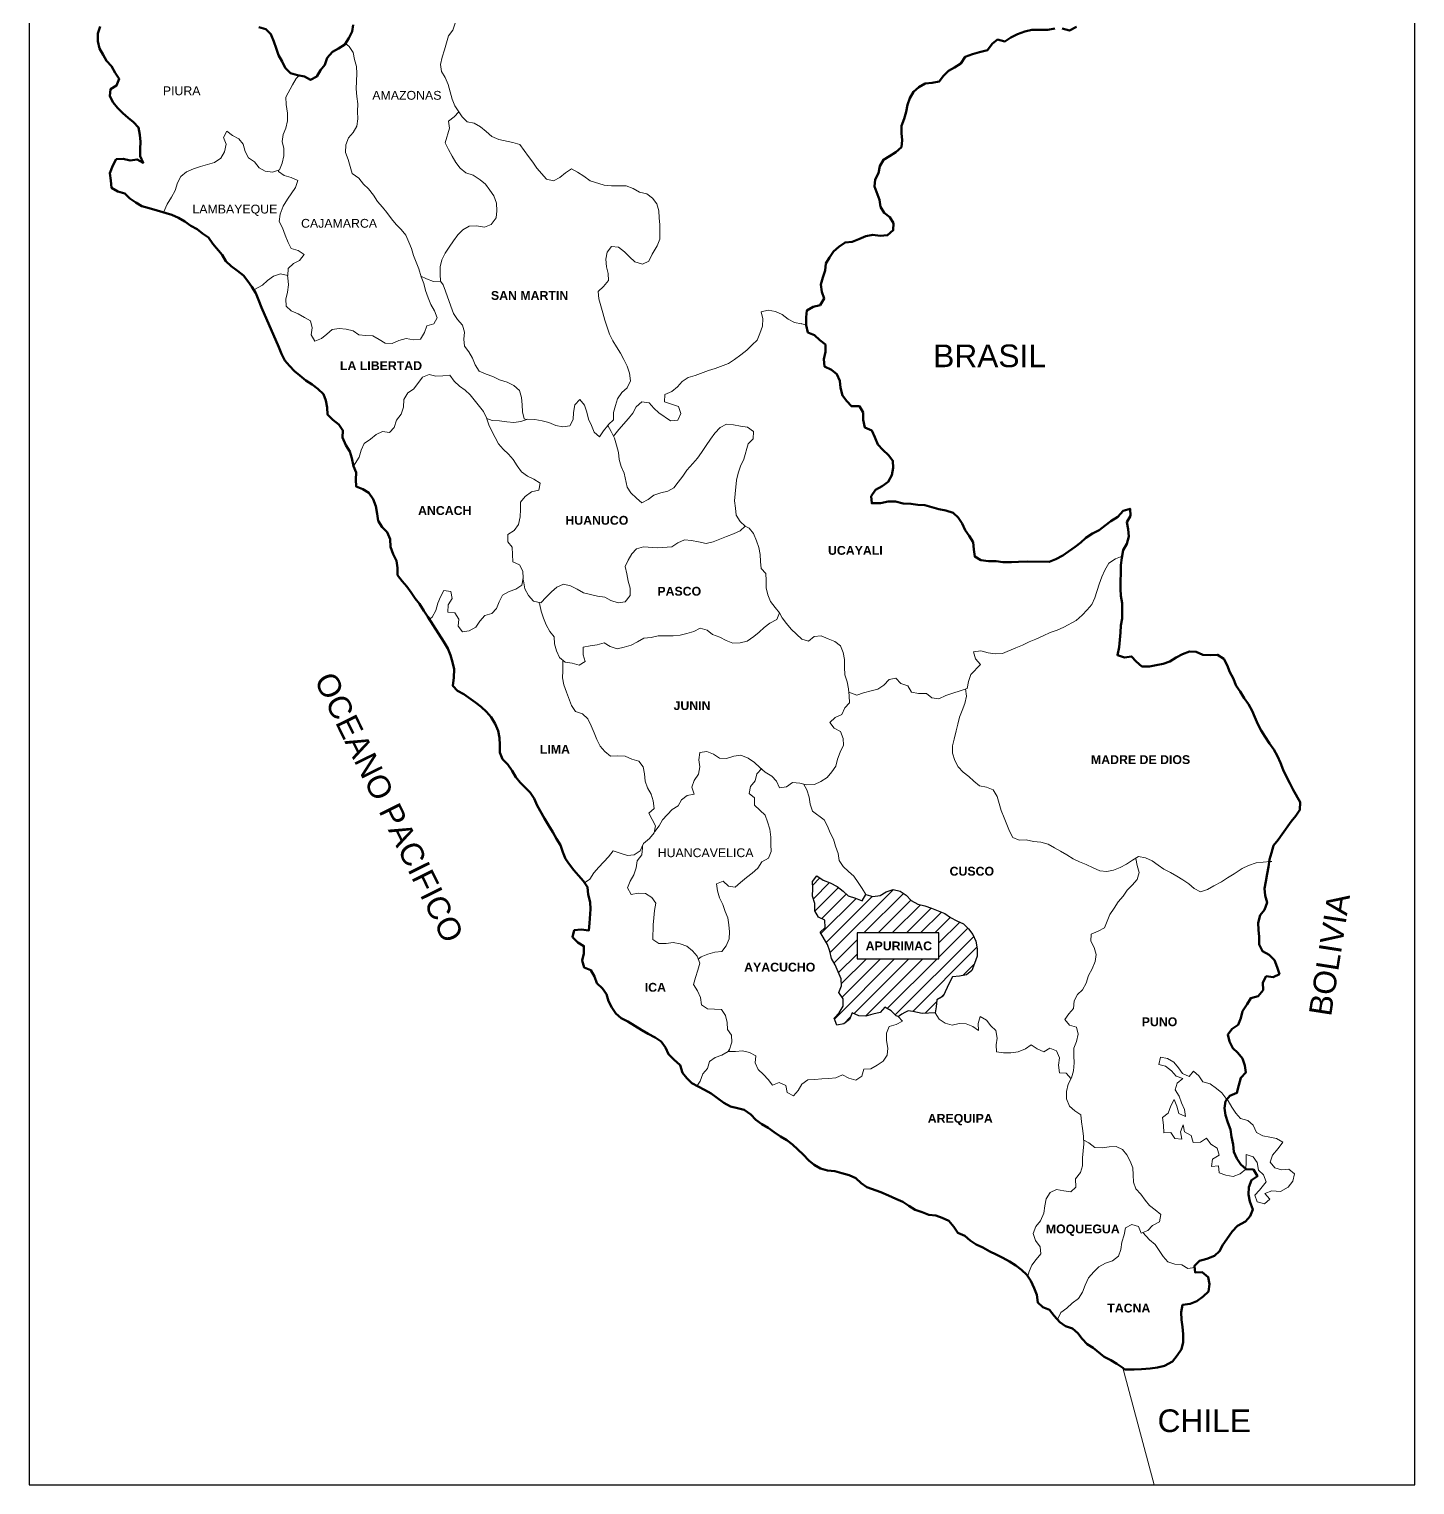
# Model space of a CAD drawing. Header units: metres. Extents: x 756359 to 758214, y 8425508 to 8426351.
# Drawn here: x 757030.51 to 757051.2, y 8425879.89 to 8425901.62 of the extents above; entities that cross this region are included whole.
import ezdxf

# ---------------------------------------------------------------- set-up
doc = ezdxf.new("R2010")
doc.units = ezdxf.units.M
for name, color, linetype, lineweight in [('COORDENADAS', 251, 'Continuous', 13), ('Marco', 124, 'Continuous', 20), ('Red vías Vecinales', 106, 'Continuous', 40), ('Ríos', 4, 'Continuous', 5)]:
    doc.layers.add(name, color=color, linetype=linetype, lineweight=lineweight)
doc.layers.add('Texto vias Nacionales', color=160, linetype='Continuous')
doc.styles.get("Standard").update_dxf_attribs({"font": 'simplex.shx'})

msp = doc.modelspace()

# ---------------------------------------------------------------- hatches: boundary and pattern name
at = {"true_color": 0xe60000}
h = msp.add_hatch(dxfattribs=at)
h.set_pattern_fill('LINE', color=1, scale=0.047025, angle=45, style=0)
h.set_pattern_definition([(45, (51725.19996, 429887.83331), (-0.1055741360233, 0.1055741360233), [])])
h.paths.add_polyline_path([(757044.037, 8425886.934), (757043.843, 8425886.926), (757043.7, 8425886.955), (757043.635, 8425886.966), (757043.583, 8425886.937), (757043.536, 8425886.912), (757043.503, 8425886.89), (757043.481, 8425886.88), (757043.454, 8425886.89), (757043.378, 8425886.962), (757043.285, 8425887.017), (757043.213, 8425886.941), (757043.104, 8425886.914), (757043, 8425886.882), (757042.896, 8425886.888), (757042.798, 8425886.932), (757042.759, 8425886.834), (757042.671, 8425886.769), (757042.567, 8425886.748), (757042.529, 8425886.852), (757042.601, 8425886.934), (757042.661, 8425887.032), (757042.662, 8425887.141), (757042.597, 8425887.235), (757042.636, 8425887.338), (757042.631, 8425887.442), (757042.545, 8425887.651), (757042.49, 8425887.744), (757042.464, 8425887.854), (757042.426, 8425887.953), (757042.318, 8425888.139), (757042.395, 8425888.21), (757042.39, 8425888.319), (757042.292, 8425888.364), (757042.237, 8425888.457), (757042.238, 8425888.567), (757042.206, 8425888.676), (757042.207, 8425888.791), (757042.202, 8425888.895), (757042.268, 8425888.977), (757042.366, 8425888.916), (757042.47, 8425888.877), (757042.573, 8425888.822), (757042.661, 8425888.75), (757042.737, 8425888.679), (757042.846, 8425888.645), (757042.944, 8425888.606), (757043, 8425888.699), (757043.103, 8425888.671), (757043.213, 8425888.687), (757043.306, 8425888.741), (757043.41, 8425888.773), (757043.514, 8425888.751), (757043.601, 8425888.69), (757043.678, 8425888.613), (757043.776, 8425888.557), (757043.88, 8425888.529), (757043.983, 8425888.496), (757044.18, 8425888.418), (757044.267, 8425888.358), (757044.36, 8425888.308), (757044.458, 8425888.263), (757044.534, 8425888.186), (757044.599, 8425888.104), (757044.643, 8425888.005), (757044.664, 8425887.89), (757044.663, 8425887.781), (757044.624, 8425887.671), (757044.585, 8425887.568), (757044.503, 8425887.502), (757044.399, 8425887.481), (757044.295, 8425887.471), (757044.245, 8425887.378), (757044.156, 8425887.182), (757044.063, 8425887.127), (757044.051, 8425887.024)])
h.paths.add_polyline_path([(757042.87, 8425887.739), (757044.091, 8425887.739), (757044.091, 8425888.127), (757042.87, 8425888.127)], flags=16)

# ---------------------------------------------------------------- linework, layer by layer
at = {"color": 1, "lineweight": 30, "true_color": 0xe60000}
msp.add_lwpolyline([(757044.037, 8425886.934), (757044.037, 8425886.934), (757043.843, 8425886.926), (757043.7, 8425886.955), (757043.635, 8425886.966), (757043.583, 8425886.937), (757043.536, 8425886.912), (757043.503, 8425886.89), (757043.481, 8425886.88), (757043.481, 8425886.88), (757043.454, 8425886.89), (757043.378, 8425886.962), (757043.285, 8425887.017), (757043.213, 8425886.941), (757043.104, 8425886.914), (757043, 8425886.882), (757042.896, 8425886.888), (757042.798, 8425886.932), (757042.759, 8425886.834), (757042.671, 8425886.769), (757042.567, 8425886.748), (757042.529, 8425886.852), (757042.601, 8425886.934), (757042.661, 8425887.032), (757042.662, 8425887.141), (757042.597, 8425887.235), (757042.636, 8425887.338), (757042.631, 8425887.442), (757042.545, 8425887.651), (757042.49, 8425887.744), (757042.464, 8425887.854), (757042.426, 8425887.953), (757042.318, 8425888.139), (757042.395, 8425888.21), (757042.39, 8425888.319), (757042.292, 8425888.364), (757042.237, 8425888.457), (757042.238, 8425888.567), (757042.206, 8425888.676), (757042.207, 8425888.791), (757042.202, 8425888.895), (757042.268, 8425888.977), (757042.366, 8425888.916), (757042.47, 8425888.877), (757042.573, 8425888.822), (757042.661, 8425888.75), (757042.737, 8425888.679), (757042.846, 8425888.645), (757042.944, 8425888.606), (757043, 8425888.699), (757043.103, 8425888.671), (757043.213, 8425888.687), (757043.306, 8425888.741), (757043.41, 8425888.773), (757043.514, 8425888.751), (757043.601, 8425888.69), (757043.678, 8425888.613), (757043.776, 8425888.557), (757043.88, 8425888.529), (757043.983, 8425888.496), (757044.18, 8425888.418), (757044.267, 8425888.358), (757044.36, 8425888.308), (757044.458, 8425888.263), (757044.534, 8425888.186), (757044.599, 8425888.104), (757044.643, 8425888.005), (757044.664, 8425887.89), (757044.663, 8425887.781), (757044.624, 8425887.671), (757044.585, 8425887.568), (757044.503, 8425887.502), (757044.399, 8425887.481), (757044.295, 8425887.471), (757044.245, 8425887.378), (757044.156, 8425887.182), (757044.063, 8425887.127), (757044.051, 8425887.024)], close=True, dxfattribs=at)
at = {"layer": 'COORDENADAS', "color": 7}
for p, q in [((757034.519, 8425900.909), (757034.535, 8425900.928)), ((757036.972, 8425900.309), (757036.923, 8425900.386)), ((757042.038, 8425897.22), (757042.109, 8425897.206)), ((757041.259, 8425894.171), (757041.199, 8425894.198)), ((757038.133, 8425893.024), (757038.119, 8425893.063)), ((757041.749, 8425892.833), (757041.711, 8425892.904)), ((757043.481, 8425886.88), (757043.547, 8425886.808)), ((757044.037, 8425886.934), (757044.094, 8425886.837)), ((757040.961, 8425886.38), (757040.944, 8425886.358)), ((757040.498, 8425885.868), (757040.48, 8425885.845)), ((757045.44, 8425883.07), (757045.419, 8425883.002))]:
    msp.add_line(p, q, dxfattribs=at)
at = {"layer": 'COORDENADAS', "color": 7, "lineweight": 50}
for p, q in [((757046.882, 8425881.61), (757046.865, 8425881.611)), ((757046.92, 8425881.611), (757046.882, 8425881.61))]:
    msp.add_line(p, q, dxfattribs=at)
for points in [[(757031.568, 8425901.66), (757031.534, 8425901.556), (757031.534, 8425901.441), (757031.56, 8425901.332), (757031.615, 8425901.238), (757031.663, 8425901.145), (757031.739, 8425901.068), (757031.794, 8425900.969), (757031.853, 8425900.876), (757031.814, 8425900.777), (757031.721, 8425900.723), (757031.715, 8425900.619), (757031.764, 8425900.526), (757031.829, 8425900.444), (757031.905, 8425900.367), (757031.987, 8425900.295), (757032.068, 8425900.229), (757032.139, 8425900.152), (757032.16, 8425900.042), (757032.171, 8425899.938), (757032.164, 8425899.834), (757032.164, 8425899.725), (757032.212, 8425899.626), (757032.12, 8425899.676), (757032.016, 8425899.66), (757031.912, 8425899.682), (757031.808, 8425899.678), (757031.758, 8425899.585), (757031.714, 8425899.47), (757031.729, 8425899.361), (757031.74, 8425899.251), (757031.832, 8425899.196), (757031.936, 8425899.168), (757032.012, 8425899.091), (757032.099, 8425899.03), (757032.192, 8425898.975), (757032.301, 8425898.947), (757032.422, 8425898.913), (757032.64, 8425898.846), (757032.738, 8425898.802), (757032.831, 8425898.747), (757032.924, 8425898.686), (757033.017, 8425898.636), (757033.098, 8425898.57), (757033.185, 8425898.509), (757033.251, 8425898.416), (757033.392, 8425898.251), (757033.446, 8425898.157), (757033.522, 8425898.08), (757033.62, 8425898.014), (757033.707, 8425897.942), (757033.773, 8425897.86), (757033.832, 8425897.772), (757033.892, 8425897.679), (757033.935, 8425897.58), (757033.978, 8425897.465), (757034.237, 8425896.872), (757034.275, 8425896.773), (757034.324, 8425896.675), (757034.394, 8425896.592), (757034.471, 8425896.515), (757034.552, 8425896.449), (757034.639, 8425896.377), (757034.732, 8425896.316), (757034.819, 8425896.25), (757034.901, 8425896.173), (757034.939, 8425896.074), (757034.96, 8425895.97), (757034.965, 8425895.866), (757035.041, 8425895.789), (757035.133, 8425895.718), (757035.193, 8425895.63), (757035.187, 8425895.526), (757035.236, 8425895.411), (757035.295, 8425895.317), (757035.327, 8425895.213), (757035.349, 8425895.098), (757035.392, 8425894.999), (757035.386, 8425894.895), (757035.391, 8425894.791), (757035.489, 8425894.752), (757035.582, 8425894.697), (757035.647, 8425894.604), (757035.684, 8425894.499), (757035.706, 8425894.384), (757035.721, 8425894.28), (757035.781, 8425894.187), (757035.852, 8425894.11), (757035.9, 8425894.006), (757035.905, 8425893.891), (757035.943, 8425893.781), (757035.991, 8425893.682), (757036.007, 8425893.578), (757036.007, 8425893.469), (757036.077, 8425893.381), (757036.148, 8425893.298), (757036.213, 8425893.21), (757036.273, 8425893.122), (757036.338, 8425893.04), (757036.403, 8425892.935), (757036.463, 8425892.848), (757036.701, 8425892.474), (757036.761, 8425892.375), (757036.799, 8425892.276), (757036.831, 8425892.167), (757036.852, 8425892.063), (757036.851, 8425891.942), (757036.834, 8425891.817), (757036.905, 8425891.739), (757036.998, 8425891.69), (757037.172, 8425891.568), (757037.259, 8425891.502), (757037.335, 8425891.43), (757037.406, 8425891.348), (757037.466, 8425891.249), (757037.509, 8425891.145), (757037.53, 8425891.041), (757037.535, 8425890.937), (757037.534, 8425890.822), (757037.577, 8425890.723), (757037.653, 8425890.641), (757037.719, 8425890.547), (757037.773, 8425890.454), (757037.838, 8425890.371), (757037.914, 8425890.3), (757037.99, 8425890.223), (757038.05, 8425890.135), (757038.093, 8425890.03), (757038.201, 8425889.833), (757038.261, 8425889.734), (757038.326, 8425889.63), (757038.38, 8425889.531), (757038.44, 8425889.437), (757038.478, 8425889.333), (757038.515, 8425889.234), (757038.575, 8425889.147), (757038.64, 8425889.064), (757038.711, 8425888.982), (757038.787, 8425888.899), (757038.847, 8425888.811), (757038.857, 8425888.702), (757038.884, 8425888.587), (757038.888, 8425888.483), (757038.876, 8425888.275), (757038.865, 8425888.165), (757038.75, 8425888.177), (757038.646, 8425888.167), (757038.623, 8425888.063), (757038.699, 8425887.986), (757038.792, 8425887.93), (757038.791, 8425887.821), (757038.763, 8425887.717), (757038.796, 8425887.613), (757038.894, 8425887.569), (757038.948, 8425887.475), (757038.986, 8425887.376), (757039.067, 8425887.299), (757039.127, 8425887.211), (757039.159, 8425887.107), (757039.208, 8425887.014), (757039.268, 8425886.926), (757039.349, 8425886.854), (757039.448, 8425886.805), (757039.551, 8425886.738), (757039.655, 8425886.677), (757039.753, 8425886.622), (757039.857, 8425886.567), (757039.944, 8425886.506), (757040.009, 8425886.418), (757040.052, 8425886.319), (757040.134, 8425886.237), (757040.226, 8425886.154), (757040.264, 8425886.039), (757040.329, 8425885.957), (757040.405, 8425885.885), (757040.591, 8425885.785), (757040.689, 8425885.73), (757040.787, 8425885.658), (757040.88, 8425885.592), (757040.978, 8425885.537), (757041.082, 8425885.509), (757041.185, 8425885.486), (757041.284, 8425885.415), (757041.36, 8425885.338), (757041.447, 8425885.271), (757041.54, 8425885.216), (757041.632, 8425885.15), (757041.725, 8425885.089), (757041.823, 8425885.034), (757041.905, 8425884.968), (757041.986, 8425884.891), (757042.063, 8425884.819), (757042.15, 8425884.731), (757042.231, 8425884.665), (757042.324, 8425884.609), (757042.428, 8425884.581), (757042.537, 8425884.57), (757042.641, 8425884.542), (757042.75, 8425884.508), (757042.849, 8425884.464), (757042.93, 8425884.392), (757043.017, 8425884.332), (757043.225, 8425884.254), (757043.34, 8425884.209), (757043.449, 8425884.159), (757043.552, 8425884.11), (757043.645, 8425884.054), (757043.738, 8425883.994), (757043.842, 8425883.96), (757043.94, 8425883.916), (757044.044, 8425883.91), (757044.142, 8425883.871), (757044.24, 8425883.826), (757044.316, 8425883.738), (757044.376, 8425883.651), (757044.48, 8425883.606), (757044.556, 8425883.535), (757044.649, 8425883.474), (757044.747, 8425883.429), (757044.85, 8425883.369), (757044.949, 8425883.324), (757045.047, 8425883.274), (757045.145, 8425883.219), (757045.238, 8425883.164), (757045.325, 8425883.098), (757045.407, 8425883.021), (757045.466, 8425882.933), (757045.515, 8425882.823), (757045.553, 8425882.724), (757045.568, 8425882.609), (757045.644, 8425882.538), (757045.743, 8425882.499), (757045.813, 8425882.411), (757045.895, 8425882.317), (757045.982, 8425882.256), (757046.086, 8425882.223), (757046.168, 8425882.151), (757046.233, 8425882.069), (757046.303, 8425881.986), (757046.396, 8425881.931), (757046.559, 8425881.799), (757046.658, 8425881.749), (757046.75, 8425881.694), (757046.838, 8425881.633), (757046.865, 8425881.611)], [(757033.937, 8425901.651), (757034.041, 8425901.618), (757034.117, 8425901.546), (757034.16, 8425901.437), (757034.198, 8425901.338), (757034.23, 8425901.234), (757034.285, 8425901.135), (757034.333, 8425901.042), (757034.409, 8425900.965), (757034.513, 8425900.931), (757034.617, 8425900.914), (757034.71, 8425900.864), (757034.803, 8425900.913), (757034.858, 8425901.006), (757034.925, 8425901.087), (757034.958, 8425901.191), (757035.035, 8425901.284), (757035.129, 8425901.332), (757035.222, 8425901.392), (757035.283, 8425901.485), (757035.332, 8425901.583), (757035.344, 8425901.687)], [(757045.824, 8425901.63), (757045.719, 8425901.609), (757045.479, 8425901.61), (757045.375, 8425901.583), (757045.265, 8425901.546), (757045.166, 8425901.497), (757045.078, 8425901.437), (757044.969, 8425901.465), (757044.886, 8425901.4), (757044.815, 8425901.308), (757044.7, 8425901.276), (757044.595, 8425901.249), (757044.486, 8425901.206), (757044.419, 8425901.108), (757044.326, 8425901.048), (757044.233, 8425900.999), (757044.161, 8425900.923), (757044.095, 8425900.841), (757043.991, 8425900.82), (757043.887, 8425900.81), (757043.794, 8425900.756), (757043.711, 8425900.685), (757043.656, 8425900.592), (757043.622, 8425900.488), (757043.605, 8425900.385), (757043.572, 8425900.281), (757043.533, 8425900.177), (757043.532, 8425900.068), (757043.543, 8425899.964), (757043.531, 8425899.86), (757043.448, 8425899.784), (757043.355, 8425899.724), (757043.262, 8425899.67), (757043.212, 8425899.577), (757043.189, 8425899.468), (757043.14, 8425899.375), (757043.128, 8425899.271), (757043.203, 8425899.074), (757043.219, 8425898.969), (757043.273, 8425898.876), (757043.361, 8425898.815), (757043.415, 8425898.722), (757043.409, 8425898.618), (757043.326, 8425898.542), (757043.217, 8425898.532), (757043.107, 8425898.549), (757043.003, 8425898.527), (757042.894, 8425898.484), (757042.795, 8425898.447), (757042.691, 8425898.436), (757042.597, 8425898.371), (757042.52, 8425898.301), (757042.46, 8425898.213), (757042.404, 8425898.121), (757042.393, 8425898.017), (757042.359, 8425897.913), (757042.331, 8425897.809), (757042.342, 8425897.7), (757042.379, 8425897.601), (757042.318, 8425897.497), (757042.214, 8425897.476), (757042.121, 8425897.422), (757042.109, 8425897.318), (757042.109, 8425897.203), (757042.136, 8425897.093), (757042.234, 8425897.049), (757042.315, 8425896.977), (757042.397, 8425896.911), (757042.396, 8425896.802), (757042.374, 8425896.692), (757042.384, 8425896.583), (757042.488, 8425896.533), (757042.57, 8425896.467), (757042.613, 8425896.368), (757042.623, 8425896.264), (757042.65, 8425896.149), (757042.715, 8425896.067), (757042.786, 8425895.99), (757042.906, 8425895.989), (757042.96, 8425895.895), (757042.96, 8425895.786), (757042.986, 8425895.671), (757043.09, 8425895.627), (757043.133, 8425895.528), (757043.182, 8425895.418), (757043.252, 8425895.341), (757043.339, 8425895.258), (757043.405, 8425895.176), (757043.41, 8425895.072), (757043.387, 8425894.963), (757043.332, 8425894.864), (757043.244, 8425894.799), (757043.145, 8425894.74), (757043.079, 8425894.647), (757043.089, 8425894.543), (757043.22, 8425894.542), (757043.335, 8425894.569), (757043.445, 8425894.568), (757043.56, 8425894.54), (757043.674, 8425894.534), (757043.778, 8425894.517), (757043.882, 8425894.511), (757044.09, 8425894.455), (757044.194, 8425894.432), (757044.303, 8425894.399), (757044.379, 8425894.327), (757044.439, 8425894.239), (757044.482, 8425894.141), (757044.542, 8425894.053), (757044.601, 8425893.959), (757044.612, 8425893.85), (757044.627, 8425893.746), (757044.72, 8425893.691), (757044.83, 8425893.679), (757044.945, 8425893.678), (757045.048, 8425893.661), (757045.174, 8425893.66), (757045.278, 8425893.665), (757045.41, 8425893.67), (757045.738, 8425893.668), (757045.837, 8425893.706), (757045.941, 8425893.76), (757046.029, 8425893.82), (757046.128, 8425893.89), (757046.21, 8425893.955), (757046.287, 8425894.026), (757046.386, 8425894.091), (757046.485, 8425894.14), (757046.573, 8425894.21), (757046.661, 8425894.275), (757046.765, 8425894.341), (757046.842, 8425894.428), (757046.947, 8425894.46), (757046.951, 8425894.356), (757046.896, 8425894.258), (757046.917, 8425894.154), (757046.928, 8425894.044), (757046.9, 8425893.935), (757046.844, 8425893.842), (757046.822, 8425893.727), (757046.81, 8425893.618), (757046.81, 8425893.492), (757046.803, 8425893.383), (757046.803, 8425893.262), (757046.808, 8425893.158), (757046.829, 8425893.049), (757046.827, 8425892.819), (757046.81, 8425892.715), (757046.804, 8425892.611), (757046.781, 8425892.392), (757046.758, 8425892.272), (757046.862, 8425892.239), (757046.966, 8425892.254), (757047.037, 8425892.177), (757047.124, 8425892.106), (757047.234, 8425892.105), (757047.338, 8425892.126), (757047.442, 8425892.142), (757047.541, 8425892.18), (757047.634, 8425892.239), (757047.727, 8425892.288), (757047.831, 8425892.331), (757047.935, 8425892.325), (757048.034, 8425892.281), (757048.143, 8425892.275), (757048.253, 8425892.28), (757048.345, 8425892.219), (757048.394, 8425892.125), (757048.437, 8425892.021), (757048.486, 8425891.928), (757048.529, 8425891.818), (757048.589, 8425891.73), (757048.648, 8425891.631), (757048.713, 8425891.543), (757048.767, 8425891.445), (757048.811, 8425891.346), (757048.854, 8425891.242), (757048.903, 8425891.148), (757048.962, 8425891.055), (757049.027, 8425890.956), (757049.092, 8425890.863), (757049.146, 8425890.764), (757049.19, 8425890.665), (757049.233, 8425890.561), (757049.281, 8425890.457), (757049.33, 8425890.363), (757049.379, 8425890.264), (757049.487, 8425890.078), (757049.481, 8425889.963), (757049.42, 8425889.876), (757049.349, 8425889.788), (757049.216, 8425889.603), (757049.156, 8425889.516), (757049.089, 8425889.434), (757049.056, 8425889.325), (757049.028, 8425889.221), (757049.011, 8425889.112), (757048.994, 8425889.008), (757048.971, 8425888.893), (757048.954, 8425888.789), (757048.965, 8425888.685), (757048.991, 8425888.581), (757048.952, 8425888.472), (757048.886, 8425888.39), (757048.858, 8425888.276), (757048.863, 8425888.172), (757048.873, 8425888.067), (757048.873, 8425887.953), (757048.921, 8425887.854), (757049.025, 8425887.798), (757049.101, 8425887.721), (757049.144, 8425887.617), (757049.176, 8425887.513), (757049.083, 8425887.464), (757048.979, 8425887.481), (757048.929, 8425887.389), (757048.934, 8425887.274), (757048.857, 8425887.181), (757048.747, 8425887.154), (757048.692, 8425887.062), (757048.626, 8425886.958), (757048.598, 8425886.854), (757048.559, 8425886.756), (757048.471, 8425886.696), (757048.405, 8425886.609), (757048.432, 8425886.505), (757048.48, 8425886.406), (757048.557, 8425886.335), (757048.627, 8425886.252), (757048.659, 8425886.148), (757048.675, 8425886.044), (757048.598, 8425885.962), (757048.57, 8425885.853), (757048.542, 8425885.738), (757048.438, 8425885.695), (757048.372, 8425885.613), (757048.355, 8425885.509), (757048.37, 8425885.405), (757048.408, 8425885.296), (757048.446, 8425885.191), (757048.462, 8425885.082), (757048.483, 8425884.967), (757048.493, 8425884.857), (757048.542, 8425884.759), (757048.601, 8425884.671), (757048.678, 8425884.599), (757048.787, 8425884.593), (757048.847, 8425884.494), (757048.759, 8425884.434), (757048.72, 8425884.331), (757048.714, 8425884.221), (757048.735, 8425884.117), (757048.778, 8425883.996), (757048.739, 8425883.898), (757048.667, 8425883.817), (757048.552, 8425883.752), (757048.47, 8425883.67), (757048.392, 8425883.556), (757048.332, 8425883.468), (757048.282, 8425883.376), (757048.205, 8425883.305), (757048.09, 8425883.262), (757047.985, 8425883.23), (757047.908, 8425883.159), (757047.919, 8425883.055), (757048.023, 8425883.06), (757048.11, 8425882.988), (757048.131, 8425882.884), (757048.119, 8425882.775), (757048.037, 8425882.698), (757047.943, 8425882.628), (757047.845, 8425882.59), (757047.73, 8425882.574), (757047.707, 8425882.465), (757047.712, 8425882.35), (757047.728, 8425882.246), (757047.738, 8425882.137), (757047.737, 8425882.016), (757047.715, 8425881.912), (757047.649, 8425881.82), (757047.577, 8425881.727), (757047.462, 8425881.662), (757047.358, 8425881.641), (757047.248, 8425881.625), (757047.117, 8425881.615), (757047.007, 8425881.61), (757046.92, 8425881.611)], [(757046.147, 8425901.655), (757046.042, 8425901.601), (757045.933, 8425901.629)]]:
    msp.add_lwpolyline(points, dxfattribs=at)
at = {"layer": 'COORDENADAS', "color": 7}
for points in [[(757036.871, 8425901.711), (757036.832, 8425901.607), (757036.771, 8425901.52), (757036.738, 8425901.416), (757036.71, 8425901.312), (757036.676, 8425901.203), (757036.648, 8425901.094), (757036.664, 8425900.989), (757036.718, 8425900.896), (757036.762, 8425900.792), (757036.826, 8425900.573), (757036.864, 8425900.474), (757036.923, 8425900.386), (757036.852, 8425900.31), (757036.769, 8425900.245), (757036.785, 8425900.14), (757036.718, 8425899.922), (757036.767, 8425899.823), (757036.826, 8425899.724), (757036.881, 8425899.631), (757036.946, 8425899.543), (757037.027, 8425899.477), (757037.137, 8425899.438), (757037.24, 8425899.372), (757037.322, 8425899.305), (757037.387, 8425899.218), (757037.447, 8425899.13), (757037.484, 8425899.02), (757037.489, 8425898.91), (757037.483, 8425898.801), (757037.406, 8425898.703), (757037.307, 8425898.665), (757037.187, 8425898.682), (757037.077, 8425898.678), (757036.984, 8425898.623), (757036.907, 8425898.547), (757036.846, 8425898.46), (757036.78, 8425898.367), (757036.719, 8425898.275), (757036.669, 8425898.177), (757036.647, 8425898.073), (757036.646, 8425897.963), (757036.651, 8425897.859), (757036.547, 8425897.854), (757036.443, 8425897.893), (757036.358, 8425897.932)], [(757035.232, 8425901.407), (757035.287, 8425901.359), (757035.347, 8425901.271), (757035.368, 8425901.167), (757035.395, 8425901.063), (757035.4, 8425900.959), (757035.394, 8425900.844), (757035.393, 8425900.729), (757035.403, 8425900.614), (757035.414, 8425900.504), (757035.413, 8425900.389), (757035.418, 8425900.28), (757035.401, 8425900.171), (757035.345, 8425900.078), (757035.274, 8425899.996), (757035.235, 8425899.893), (757035.234, 8425899.778), (757035.272, 8425899.673), (757035.299, 8425899.569), (757035.331, 8425899.465), (757035.429, 8425899.393), (757035.5, 8425899.305), (757035.576, 8425899.234), (757035.652, 8425899.14), (757035.711, 8425899.047), (757035.782, 8425898.964), (757035.847, 8425898.882), (757035.918, 8425898.788), (757035.989, 8425898.706), (757036.065, 8425898.629), (757036.13, 8425898.546), (757036.178, 8425898.442), (757036.216, 8425898.343), (757036.248, 8425898.239), (757036.324, 8425898.042), (757036.361, 8425897.921), (757036.399, 8425897.822), (757036.426, 8425897.718), (757036.464, 8425897.609), (757036.507, 8425897.51), (757036.561, 8425897.417), (757036.599, 8425897.312), (757036.549, 8425897.22), (757036.445, 8425897.193), (757036.411, 8425897.089), (757036.35, 8425896.991), (757036.246, 8425896.981), (757036.137, 8425897.003), (757036.027, 8425896.971), (757035.929, 8425896.928), (757035.825, 8425896.934), (757035.732, 8425896.989), (757035.639, 8425897.039), (757035.535, 8425897.045), (757035.431, 8425897.057), (757035.344, 8425897.117), (757035.24, 8425897.14), (757035.137, 8425897.151), (757035.032, 8425897.136), (757034.955, 8425897.065), (757034.873, 8425897), (757034.774, 8425896.962), (757034.72, 8425897.055), (757034.732, 8425897.159), (757034.71, 8425897.263), (757034.618, 8425897.313), (757034.525, 8425897.368), (757034.421, 8425897.413), (757034.345, 8425897.484), (757034.34, 8425897.588), (757034.368, 8425897.692), (757034.38, 8425897.802), (757034.369, 8425897.906), (757034.364, 8425897.944)], [(757032.512, 8425898.885), (757032.57, 8425899.005), (757032.636, 8425899.114), (757032.686, 8425899.213), (757032.725, 8425899.327), (757032.775, 8425899.42), (757032.857, 8425899.491), (757032.962, 8425899.534), (757033.066, 8425899.572), (757033.17, 8425899.598), (757033.274, 8425899.631), (757033.368, 8425899.696), (757033.423, 8425899.788), (757033.451, 8425899.903), (757033.408, 8425900.002), (757033.458, 8425900.095), (757033.545, 8425900.034), (757033.637, 8425899.984), (757033.703, 8425899.902), (757033.735, 8425899.792), (757033.784, 8425899.699), (757033.871, 8425899.638), (757033.941, 8425899.55), (757034.034, 8425899.5), (757034.143, 8425899.483), (757034.248, 8425899.521), (757034.287, 8425899.619), (757034.309, 8425899.728), (757034.31, 8425899.838), (757034.288, 8425899.942), (757034.3, 8425900.046), (757034.339, 8425900.144), (757034.367, 8425900.253), (757034.368, 8425900.368), (757034.346, 8425900.494), (757034.342, 8425900.604), (757034.441, 8425900.789), (757034.496, 8425900.882), (757034.519, 8425900.909)], [(757036.972, 8425900.309), (757037.048, 8425900.237), (757037.152, 8425900.215), (757037.245, 8425900.16), (757037.332, 8425900.093), (757037.414, 8425900.016), (757037.523, 8425899.972), (757037.731, 8425899.927), (757037.834, 8425899.899), (757037.899, 8425899.806), (757037.965, 8425899.718), (757038.03, 8425899.635), (757038.089, 8425899.547), (757038.231, 8425899.382), (757038.335, 8425899.354), (757038.433, 8425899.403), (757038.516, 8425899.474), (757038.604, 8425899.533), (757038.697, 8425899.483), (757038.789, 8425899.423), (757038.887, 8425899.356), (757039.095, 8425899.289), (757039.204, 8425899.283), (757039.423, 8425899.282), (757039.527, 8425899.243), (757039.62, 8425899.188), (757039.729, 8425899.16), (757039.816, 8425899.099), (757039.881, 8425899.011), (757039.908, 8425898.907), (757039.913, 8425898.803), (757039.923, 8425898.699), (757039.923, 8425898.59), (757039.927, 8425898.486), (757039.883, 8425898.387), (757039.811, 8425898.262), (757039.761, 8425898.158), (757039.668, 8425898.109), (757039.553, 8425898.148), (757039.472, 8425898.22), (757039.395, 8425898.297), (757039.308, 8425898.363), (757039.204, 8425898.375), (757039.138, 8425898.293), (757039.121, 8425898.184), (757039.131, 8425898.074), (757039.153, 8425897.97), (757039.158, 8425897.866), (757039.086, 8425897.779), (757039.003, 8425897.703), (757039.014, 8425897.593), (757039.046, 8425897.489), (757039.073, 8425897.385), (757039.105, 8425897.276), (757039.137, 8425897.171), (757039.175, 8425897.067), (757039.223, 8425896.968), (757039.278, 8425896.875), (757039.337, 8425896.782), (757039.386, 8425896.688), (757039.435, 8425896.59), (757039.472, 8425896.485), (757039.488, 8425896.37), (757039.438, 8425896.267), (757039.356, 8425896.196), (757039.295, 8425896.103), (757039.261, 8425896), (757039.233, 8425895.896), (757039.233, 8425895.786), (757039.156, 8425895.716), (757039.142, 8425895.694)], [(757033.861, 8425897.728), (757033.991, 8425897.798), (757034.068, 8425897.869), (757034.156, 8425897.934), (757034.26, 8425897.966), (757034.37, 8425897.944), (757034.376, 8425898.048), (757034.453, 8425898.119), (757034.546, 8425898.167), (757034.612, 8425898.254), (757034.525, 8425898.315), (757034.421, 8425898.343), (757034.373, 8425898.436), (757034.329, 8425898.546), (757034.292, 8425898.656), (757034.243, 8425898.749), (757034.255, 8425898.859), (757034.299, 8425898.979), (757034.365, 8425899.082), (757034.487, 8425899.257), (757034.52, 8425899.36), (757034.422, 8425899.405), (757034.318, 8425899.433), (757034.231, 8425899.493), (757034.231, 8425899.515)], [(757036.689, 8425897.804), (757036.651, 8425897.859), (757036.547, 8425897.854)], [(757037.936, 8425895.793), (757037.898, 8425895.8), (757037.876, 8425895.909), (757037.871, 8425896.013), (757037.861, 8425896.123), (757037.829, 8425896.227), (757037.747, 8425896.299), (757037.644, 8425896.348), (757037.529, 8425896.387), (757037.431, 8425896.432), (757037.332, 8425896.471), (757037.229, 8425896.515), (757037.169, 8425896.608), (757037.126, 8425896.707), (757037.072, 8425896.801), (757037.007, 8425896.889), (757036.996, 8425896.993), (757037.008, 8425897.096), (757036.976, 8425897.201), (757036.905, 8425897.283), (757036.845, 8425897.377), (757036.802, 8425897.486), (757036.727, 8425897.706), (757036.689, 8425897.804)], [(757039.233, 8425895.543), (757039.314, 8425895.643), (757039.457, 8425895.807), (757039.523, 8425895.889), (757039.573, 8425895.981), (757039.656, 8425896.057), (757039.765, 8425896.04), (757039.836, 8425895.963), (757039.912, 8425895.892), (757040.086, 8425895.77), (757040.196, 8425895.781), (757040.24, 8425895.884), (757040.203, 8425895.988), (757039.995, 8425896.055), (757040.001, 8425896.165), (757040.105, 8425896.208), (757040.188, 8425896.279), (757040.26, 8425896.36), (757040.347, 8425896.42), (757040.452, 8425896.447), (757040.649, 8425896.522), (757040.753, 8425896.554), (757040.951, 8425896.63), (757041.039, 8425896.689), (757041.132, 8425896.76), (757041.225, 8425896.825), (757041.303, 8425896.907), (757041.38, 8425896.977), (757041.418, 8425897.076), (757041.457, 8425897.185), (757041.464, 8425897.294), (757041.437, 8425897.398), (757041.541, 8425897.425), (757041.65, 8425897.403), (757041.749, 8425897.358), (757041.841, 8425897.292), (757041.934, 8425897.242), (757042.038, 8425897.22), (757042.043, 8425897.225)], [(757035.349, 8425895.098), (757035.437, 8425895.229), (757035.465, 8425895.333), (757035.509, 8425895.436), (757035.603, 8425895.501), (757035.691, 8425895.567), (757035.784, 8425895.615), (757035.888, 8425895.598), (757035.96, 8425895.674), (757035.993, 8425895.784), (757036.065, 8425895.871), (757036.098, 8425895.975), (757036.104, 8425896.089), (757036.16, 8425896.188), (757036.248, 8425896.247), (757036.314, 8425896.329), (757036.38, 8425896.422), (757036.479, 8425896.465), (757036.582, 8425896.437), (757036.686, 8425896.442), (757036.791, 8425896.452), (757036.856, 8425896.364), (757036.932, 8425896.292), (757037.019, 8425896.232), (757037.095, 8425896.16), (757037.291, 8425895.913), (757037.339, 8425895.819), (757037.372, 8425895.715), (757037.415, 8425895.616), (757037.464, 8425895.523), (757037.518, 8425895.43), (757037.588, 8425895.347), (757037.665, 8425895.276), (757037.735, 8425895.193), (757037.795, 8425895.1), (757037.86, 8425895.012), (757037.947, 8425894.946), (757038.045, 8425894.901), (757038.138, 8425894.841), (757038.116, 8425894.737), (757038.011, 8425894.71), (757037.913, 8425894.645), (757037.846, 8425894.558), (757037.846, 8425894.448), (757037.84, 8425894.339), (757037.817, 8425894.224), (757037.751, 8425894.137), (757037.657, 8425894.077), (757037.657, 8425893.968), (757037.722, 8425893.885), (757037.732, 8425893.666), (757037.83, 8425893.622), (757037.879, 8425893.529), (757037.883, 8425893.425), (757037.866, 8425893.321), (757037.773, 8425893.261), (757037.674, 8425893.223), (757037.575, 8425893.169), (757037.526, 8425893.071), (757037.487, 8425892.973), (757037.415, 8425892.897), (757037.311, 8425892.864), (757037.239, 8425892.783), (757037.179, 8425892.69), (757037.08, 8425892.636), (757036.976, 8425892.62), (757036.916, 8425892.708), (757036.922, 8425892.812), (757036.862, 8425892.905), (757036.759, 8425892.917), (757036.765, 8425893.026), (757036.825, 8425893.119), (757036.804, 8425893.223), (757036.7, 8425893.24), (757036.65, 8425893.147), (757036.612, 8425893.049), (757036.578, 8425892.94), (757036.528, 8425892.842), (757036.485, 8425892.812)], [(757037.344, 8425895.806), (757037.421, 8425895.775), (757037.531, 8425895.774), (757037.64, 8425895.757), (757037.744, 8425895.746), (757037.848, 8425895.762), (757037.952, 8425895.799), (757038.056, 8425895.793), (757038.166, 8425895.771), (757038.269, 8425895.748), (757038.373, 8425895.704), (757038.477, 8425895.681), (757038.581, 8425895.697), (757038.631, 8425895.79), (757038.637, 8425895.899), (757038.654, 8425896.009), (757038.731, 8425896.09), (757038.802, 8425896.008), (757038.834, 8425895.904), (757038.861, 8425895.799), (757038.904, 8425895.701), (757038.942, 8425895.602), (757039.023, 8425895.536), (757039.084, 8425895.623), (757039.15, 8425895.705), (757039.199, 8425895.611), (757039.248, 8425895.513), (757039.28, 8425895.408), (757039.306, 8425895.299), (757039.317, 8425895.195), (757039.349, 8425895.091), (757039.392, 8425894.992), (757039.435, 8425894.784), (757039.494, 8425894.696), (757039.576, 8425894.619), (757039.658, 8425894.547), (757039.751, 8425894.596), (757039.834, 8425894.661), (757039.938, 8425894.699), (757040.042, 8425894.72), (757040.135, 8425894.774), (757040.201, 8425894.856), (757040.268, 8425894.948), (757040.328, 8425895.035), (757040.416, 8425895.133), (757040.488, 8425895.215), (757040.549, 8425895.302), (757040.615, 8425895.406), (757040.681, 8425895.499), (757040.747, 8425895.586), (757040.825, 8425895.673), (757040.918, 8425895.722), (757041.027, 8425895.715), (757041.131, 8425895.693), (757041.235, 8425895.676), (757041.322, 8425895.615), (757041.316, 8425895.506), (757041.245, 8425895.43), (757041.178, 8425895.2), (757041.128, 8425895.096), (757041.094, 8425894.993), (757041.072, 8425894.889), (757041.049, 8425894.681), (757041.042, 8425894.577), (757041.053, 8425894.468), (757041.063, 8425894.363), (757041.123, 8425894.27), (757041.199, 8425894.198), (757041.122, 8425894.128), (757041.023, 8425894.085), (757040.919, 8425894.047), (757040.82, 8425894.004), (757040.721, 8425893.966), (757040.617, 8425893.939), (757040.503, 8425893.967), (757040.399, 8425893.984), (757040.295, 8425893.996), (757040.196, 8425893.953), (757040.103, 8425893.893), (757039.889, 8425893.878), (757039.889, 8425893.878), (757039.681, 8425893.89), (757039.577, 8425893.863), (757039.505, 8425893.787), (757039.45, 8425893.694), (757039.406, 8425893.596), (757039.433, 8425893.487), (757039.454, 8425893.377), (757039.481, 8425893.273), (757039.48, 8425893.163), (757039.408, 8425893.071), (757039.304, 8425893.055), (757039.195, 8425893.089), (757039.102, 8425893.138), (757038.993, 8425893.155), (757038.889, 8425893.178), (757038.785, 8425893.206), (757038.692, 8425893.261), (757038.589, 8425893.311), (757038.485, 8425893.334), (757038.386, 8425893.29), (757038.309, 8425893.22), (757038.227, 8425893.138), (757038.149, 8425893.056), (757038.04, 8425893.079), (757037.964, 8425893.167), (757037.91, 8425893.266), (757037.889, 8425893.386), (757037.878, 8425893.414)], [(757039.025, 8425895.538), (757039.019, 8425895.539)], [(757041.259, 8425894.171), (757041.324, 8425894.088), (757041.367, 8425893.979), (757041.405, 8425893.88), (757041.421, 8425893.776), (757041.426, 8425893.672), (757041.436, 8425893.568), (757041.507, 8425893.491), (757041.512, 8425893.387), (757041.511, 8425893.277), (757041.538, 8425893.173), (757041.575, 8425893.074), (757041.646, 8425892.986), (757041.711, 8425892.904), (757041.672, 8425892.806), (757041.568, 8425892.752), (757041.485, 8425892.686), (757041.408, 8425892.616), (757041.326, 8425892.551), (757041.227, 8425892.485), (757041.123, 8425892.459), (757041.013, 8425892.454), (757040.915, 8425892.493), (757040.822, 8425892.543), (757040.713, 8425892.582), (757040.632, 8425892.648), (757040.528, 8425892.676), (757040.434, 8425892.627), (757040.33, 8425892.595), (757040.226, 8425892.573), (757040.122, 8425892.563), (757039.898, 8425892.564), (757039.794, 8425892.538), (757039.684, 8425892.527), (757039.591, 8425892.473), (757039.497, 8425892.425), (757039.393, 8425892.392), (757039.289, 8425892.366), (757039.185, 8425892.405), (757039.093, 8425892.46), (757038.988, 8425892.428), (757038.884, 8425892.412), (757038.78, 8425892.391), (757038.78, 8425892.281), (757038.812, 8425892.177), (757038.718, 8425892.123), (757038.615, 8425892.156), (757038.511, 8425892.168), (757038.429, 8425892.239), (757038.38, 8425892.338), (757038.354, 8425892.442), (757038.349, 8425892.546), (757038.284, 8425892.629), (757038.23, 8425892.728), (757038.186, 8425892.826), (757038.154, 8425892.931), (757038.133, 8425893.024)], [(757042.749, 8425891.722), (757042.864, 8425891.677), (757042.968, 8425891.709), (757043.078, 8425891.741), (757043.182, 8425891.768), (757043.27, 8425891.828), (757043.347, 8425891.909), (757043.451, 8425891.93), (757043.522, 8425891.853), (757043.626, 8425891.814), (757043.68, 8425891.721), (757043.789, 8425891.704), (757043.904, 8425891.703), (757043.986, 8425891.637), (757044.09, 8425891.62), (757044.194, 8425891.674), (757044.298, 8425891.707), (757044.408, 8425891.739), (757044.512, 8425891.776), (757044.534, 8425891.88), (757044.568, 8425891.984), (757044.711, 8425892.136), (757044.64, 8425892.219), (757044.608, 8425892.323), (757044.718, 8425892.339), (757044.827, 8425892.311), (757044.931, 8425892.294), (757045.04, 8425892.299), (757045.238, 8425892.385), (757045.342, 8425892.423), (757045.441, 8425892.471), (757045.54, 8425892.515), (757045.649, 8425892.563), (757045.754, 8425892.612), (757045.858, 8425892.649), (757045.957, 8425892.693), (757046.143, 8425892.79), (757046.231, 8425892.872), (757046.303, 8425892.953), (757046.374, 8425893.029), (757046.419, 8425893.128), (757046.486, 8425893.335), (757046.525, 8425893.444), (757046.569, 8425893.543), (757046.63, 8425893.646), (757046.729, 8425893.711), (757046.827, 8425893.752)], [(757041.749, 8425892.833), (757041.814, 8425892.745), (757041.885, 8425892.662), (757041.966, 8425892.585), (757042.043, 8425892.513), (757042.146, 8425892.485), (757042.229, 8425892.551), (757042.333, 8425892.561), (757042.437, 8425892.517), (757042.54, 8425892.478), (757042.622, 8425892.411), (757042.66, 8425892.313), (757042.681, 8425892.209), (757042.68, 8425892.094), (757042.685, 8425891.979), (757042.723, 8425891.875), (757042.744, 8425891.77), (757042.754, 8425891.666), (757042.759, 8425891.562), (757042.688, 8425891.486), (757042.643, 8425891.388), (757042.545, 8425891.345), (757042.462, 8425891.269), (757042.527, 8425891.186), (757042.62, 8425891.136), (757042.663, 8425891.032), (757042.668, 8425890.928), (757042.618, 8425890.824), (757042.579, 8425890.721), (757042.551, 8425890.617), (757042.491, 8425890.53), (757042.424, 8425890.448), (757042.331, 8425890.388), (757042.232, 8425890.345), (757042.117, 8425890.34), (757042.013, 8425890.363), (757041.904, 8425890.374), (757041.816, 8425890.309), (757041.712, 8425890.294), (757041.669, 8425890.392), (757041.598, 8425890.469), (757041.5, 8425890.525), (757041.418, 8425890.596), (757041.337, 8425890.673), (757041.244, 8425890.734), (757041.135, 8425890.779), (757041.031, 8425890.768), (757040.921, 8425890.731), (757040.817, 8425890.737), (757040.725, 8425890.797), (757040.626, 8425890.836), (757040.522, 8425890.821), (757040.505, 8425890.711), (757040.521, 8425890.607), (757040.504, 8425890.498), (757040.438, 8425890.405), (757040.404, 8425890.301), (757040.436, 8425890.197), (757040.332, 8425890.181), (757040.25, 8425890.116), (757040.2, 8425890.023), (757040.107, 8425889.969), (757039.963, 8425889.817), (757039.914, 8425889.724), (757039.848, 8425889.642), (757039.845, 8425889.639)], [(757038.478, 8425892.196), (757038.477, 8425892.042), (757038.471, 8425891.933), (757038.492, 8425891.829), (757038.53, 8425891.719), (757038.605, 8425891.521), (757038.665, 8425891.434), (757038.769, 8425891.4), (757038.851, 8425891.323), (757038.899, 8425891.219), (757038.942, 8425891.114), (757038.986, 8425891.016), (757039.034, 8425890.917), (757039.105, 8425890.834), (757039.187, 8425890.768), (757039.296, 8425890.773), (757039.405, 8425890.767), (757039.509, 8425890.723), (757039.613, 8425890.689), (757039.678, 8425890.607), (757039.694, 8425890.503), (757039.704, 8425890.393), (757039.742, 8425890.294), (757039.796, 8425890.201), (757039.823, 8425890.097), (757039.839, 8425889.987), (757039.762, 8425889.917), (757039.81, 8425889.818), (757039.859, 8425889.724), (757039.842, 8425889.621), (757039.77, 8425889.539), (757039.682, 8425889.463), (757039.632, 8425889.354), (757039.544, 8425889.294), (757039.44, 8425889.284), (757039.331, 8425889.317), (757039.227, 8425889.351), (757039.156, 8425889.263), (757039.013, 8425889.111), (757038.941, 8425889.024), (757038.88, 8425888.931), (757038.802, 8425888.877)], [(757044.49, 8425891.769), (757044.506, 8425891.661), (757044.478, 8425891.552), (757044.439, 8425891.448), (757044.4, 8425891.35), (757044.372, 8425891.246), (757044.349, 8425891.143), (757044.321, 8425891.022), (757044.293, 8425890.918), (757044.293, 8425890.809), (757044.33, 8425890.699), (757044.379, 8425890.606), (757044.455, 8425890.529), (757044.537, 8425890.463), (757044.613, 8425890.391), (757044.7, 8425890.325), (757044.804, 8425890.303), (757044.902, 8425890.264), (757044.962, 8425890.165), (757044.989, 8425890.061), (757045.021, 8425889.956), (757045.064, 8425889.847), (757045.107, 8425889.748), (757045.145, 8425889.644), (757045.194, 8425889.55), (757045.292, 8425889.512), (757045.396, 8425889.516), (757045.505, 8425889.494), (757045.615, 8425889.482), (757045.724, 8425889.454), (757045.817, 8425889.399), (757045.909, 8425889.349), (757046.002, 8425889.294), (757046.095, 8425889.233), (757046.193, 8425889.189), (757046.291, 8425889.15), (757046.395, 8425889.1), (757046.493, 8425889.056), (757046.597, 8425889.044), (757046.701, 8425889.065), (757046.8, 8425889.103), (757046.893, 8425889.152), (757046.981, 8425889.212), (757047.074, 8425889.266), (757047.178, 8425889.249), (757047.277, 8425889.204), (757047.364, 8425889.138), (757047.451, 8425889.077), (757047.549, 8425889.028), (757047.642, 8425888.972), (757047.735, 8425888.922), (757047.822, 8425888.862), (757047.903, 8425888.79), (757047.996, 8425888.74), (757048.1, 8425888.773), (757048.199, 8425888.832), (757048.309, 8425888.892), (757048.402, 8425888.951), (757048.501, 8425889.011), (757048.622, 8425889.087), (757048.715, 8425889.136), (757048.831, 8425889.173), (757049.039, 8425889.194), (757049.061, 8425889.194)], [(757041.446, 8425890.58), (757041.374, 8425890.504), (757041.346, 8425890.4), (757041.28, 8425890.313), (757041.257, 8425890.209), (757041.339, 8425890.143), (757041.338, 8425890.033), (757041.42, 8425889.961), (757041.496, 8425889.884), (757041.534, 8425889.786), (757041.566, 8425889.676), (757041.582, 8425889.556), (757041.581, 8425889.446), (757041.586, 8425889.342), (757041.547, 8425889.244), (757041.448, 8425889.19), (757041.387, 8425889.092), (757041.305, 8425889.021), (757041.217, 8425888.956), (757041.129, 8425888.88), (757041.052, 8425888.809), (757040.948, 8425888.826), (757040.872, 8425888.898), (757040.773, 8425888.86), (757040.784, 8425888.756), (757040.816, 8425888.652), (757040.864, 8425888.553), (757040.902, 8425888.449), (757040.94, 8425888.35), (757040.956, 8425888.246), (757040.966, 8425888.142), (757040.96, 8425888.038), (757040.915, 8425887.934), (757040.849, 8425887.852), (757040.745, 8425887.842), (757040.641, 8425887.81), (757040.542, 8425887.772), (757040.498, 8425887.735)], [(757042.07, 8425890.351), (757042.122, 8425890.264), (757042.154, 8425890.154), (757042.17, 8425890.05), (757042.202, 8425889.946), (757042.377, 8425889.813), (757042.426, 8425889.72), (757042.469, 8425889.621), (757042.517, 8425889.528), (757042.55, 8425889.424), (757042.587, 8425889.314), (757042.603, 8425889.21), (757042.663, 8425889.117), (757042.744, 8425889.045), (757042.821, 8425888.974), (757042.886, 8425888.88), (757042.945, 8425888.792), (757043, 8425888.699)], [(757040.954, 8425886.358), (757041, 8425886.494), (757040.995, 8425886.598), (757040.935, 8425886.686), (757040.931, 8425886.79), (757040.904, 8425886.894), (757040.844, 8425886.982), (757040.636, 8425886.995), (757040.549, 8425887.055), (757040.533, 8425887.165), (757040.485, 8425887.264), (757040.43, 8425887.357), (757040.458, 8425887.461), (757040.492, 8425887.57), (757040.52, 8425887.674), (757040.482, 8425887.778), (757040.412, 8425887.861), (757040.33, 8425887.927), (757040.226, 8425887.966), (757040.122, 8425887.983), (757040.018, 8425887.967), (757039.909, 8425887.967), (757039.822, 8425888.028), (757039.823, 8425888.247), (757039.834, 8425888.351), (757039.846, 8425888.46), (757039.863, 8425888.57), (757039.803, 8425888.658), (757039.711, 8425888.718), (757039.601, 8425888.719), (757039.497, 8425888.703), (757039.443, 8425888.802), (757039.482, 8425888.9), (757039.537, 8425888.993), (757039.571, 8425889.097), (757039.588, 8425889.201), (757039.654, 8425889.293), (757039.665, 8425889.397), (757039.666, 8425889.426)], [(757045.44, 8425883.07), (757045.479, 8425883.168), (757045.545, 8425883.25), (757045.616, 8425883.337), (757045.606, 8425883.441), (757045.535, 8425883.534), (757045.498, 8425883.638), (757045.537, 8425883.742), (757045.608, 8425883.829), (757045.658, 8425883.944), (757045.675, 8425884.053), (757045.692, 8425884.157), (757045.753, 8425884.25), (757045.846, 8425884.298), (757045.956, 8425884.276), (757046.06, 8425884.259), (757046.137, 8425884.33), (757046.132, 8425884.455), (757046.204, 8425884.548), (757046.237, 8425884.652), (757046.238, 8425884.767), (757046.244, 8425884.876), (757046.255, 8425884.98), (757046.251, 8425885.095), (757046.235, 8425885.205), (757046.219, 8425885.309), (757046.209, 8425885.413), (757046.122, 8425885.473), (757046.04, 8425885.54), (757045.997, 8425885.649), (757045.997, 8425885.759), (757046.02, 8425885.868), (757046.07, 8425885.961), (757046.103, 8425886.07), (757046.109, 8425886.185), (757046.105, 8425886.294), (757046.105, 8425886.404), (757046.144, 8425886.508), (757046.172, 8425886.617), (757046.145, 8425886.721), (757046.042, 8425886.749), (757045.971, 8425886.832), (757046.032, 8425886.919), (757046.103, 8425887), (757046.109, 8425887.115), (757046.159, 8425887.208), (757046.236, 8425887.279), (757046.292, 8425887.377), (757046.325, 8425887.492), (757046.38, 8425887.59), (757046.425, 8425887.699), (757046.442, 8425887.803), (757046.41, 8425887.907), (757046.361, 8425888.006), (757046.367, 8425888.11), (757046.471, 8425888.153), (757046.565, 8425888.202), (757046.604, 8425888.3), (757046.642, 8425888.404), (757046.709, 8425888.496), (757046.769, 8425888.589), (757046.841, 8425888.676), (757046.902, 8425888.763), (757046.979, 8425888.839), (757047.051, 8425888.927), (757047.084, 8425889.03), (757047.052, 8425889.134), (757047.03, 8425889.24)], [(757043.547, 8425886.808), (757043.453, 8425886.759), (757043.349, 8425886.732), (757043.31, 8425886.628), (757043.309, 8425886.519), (757043.331, 8425886.404), (757043.319, 8425886.3), (757043.258, 8425886.213), (757043.17, 8425886.153), (757043.077, 8425886.099), (757042.973, 8425886.094), (757042.94, 8425885.99), (757042.852, 8425885.931), (757042.748, 8425885.959), (757042.65, 8425886.008), (757042.551, 8425885.965), (757042.447, 8425885.955), (757042.343, 8425885.95), (757042.239, 8425885.94), (757042.135, 8425885.935), (757042.047, 8425885.87), (757041.992, 8425885.772), (757041.92, 8425885.695), (757041.827, 8425885.745), (757041.806, 8425885.849), (757041.708, 8425885.894), (757041.609, 8425885.856), (757041.544, 8425885.938), (757041.473, 8425886.015), (757041.392, 8425886.087), (757041.348, 8425886.186), (757041.36, 8425886.29), (757041.262, 8425886.34), (757041.158, 8425886.368), (757041.054, 8425886.357), (757040.944, 8425886.358), (757040.851, 8425886.304), (757040.752, 8425886.266), (757040.664, 8425886.206), (757040.636, 8425886.103), (757040.565, 8425886.021), (757040.526, 8425885.912), (757040.498, 8425885.868)], [(757043.7, 8425886.955), (757043.635, 8425886.966), (757043.536, 8425886.912)], [(757046.064, 8425885.95), (757045.994, 8425886.032), (757045.89, 8425886.038), (757045.879, 8425886.153), (757045.891, 8425886.263), (757045.848, 8425886.367), (757045.75, 8425886.406), (757045.656, 8425886.352), (757045.558, 8425886.396), (757045.471, 8425886.457), (757045.383, 8425886.397), (757045.273, 8425886.354), (757045.164, 8425886.338), (757045.054, 8425886.339), (757044.95, 8425886.351), (757044.945, 8425886.455), (757044.962, 8425886.558), (757044.941, 8425886.668), (757044.865, 8425886.74), (757044.8, 8425886.822), (757044.707, 8425886.877), (757044.679, 8425886.774), (757044.684, 8425886.67), (757044.597, 8425886.73), (757044.498, 8425886.769), (757044.395, 8425886.775), (757044.29, 8425886.748), (757044.187, 8425886.782), (757044.094, 8425886.837)], [(757048.393, 8425885.64), (757048.318, 8425885.739), (757048.236, 8425885.806), (757048.143, 8425885.872), (757048.034, 8425885.905), (757047.974, 8425885.993), (757047.893, 8425886.065), (757047.827, 8425885.983), (757047.728, 8425886.028), (757047.669, 8425886.115), (757047.598, 8425886.198), (757047.505, 8425886.253), (757047.401, 8425886.27), (757047.373, 8425886.161), (757047.477, 8425886.138), (757047.564, 8425886.067), (757047.635, 8425885.99), (757047.733, 8425885.951), (757047.651, 8425885.886), (757047.617, 8425885.782), (757047.677, 8425885.689), (757047.715, 8425885.59), (757047.758, 8425885.491), (757047.774, 8425885.387), (757047.676, 8425885.431), (757047.643, 8425885.541), (757047.606, 8425885.64), (757047.556, 8425885.547), (757047.517, 8425885.438), (757047.429, 8425885.373), (757047.445, 8425885.258), (757047.449, 8425885.143), (757047.553, 8425885.148), (757047.613, 8425885.06), (757047.717, 8425885.048), (757047.701, 8425885.158), (757047.74, 8425885.261), (757047.761, 8425885.157), (757047.86, 8425885.102), (757047.886, 8425884.998), (757047.996, 8425885.003), (757048.089, 8425885.062), (757048.154, 8425884.974), (757048.247, 8425884.914), (757048.274, 8425884.809), (757048.175, 8425884.75), (757048.163, 8425884.64), (757048.267, 8425884.651), (757048.278, 8425884.547), (757048.376, 8425884.508), (757048.485, 8425884.491), (757048.59, 8425884.528), (757048.672, 8425884.599), (757048.678, 8425884.703), (757048.679, 8425884.818), (757048.783, 8425884.785), (757048.842, 8425884.697), (757048.864, 8425884.587), (757048.94, 8425884.515), (757048.977, 8425884.411), (757048.878, 8425884.286), (757048.807, 8425884.21), (757048.844, 8425884.111), (757048.954, 8425884.083), (757049.031, 8425884.154), (757048.96, 8425884.236), (757049.064, 8425884.274), (757049.19, 8425884.268), (757049.305, 8425884.333), (757049.377, 8425884.42), (757049.4, 8425884.529), (757049.318, 8425884.601), (757049.208, 8425884.59), (757049.105, 8425884.618), (757049.039, 8425884.706), (757049.073, 8425884.81), (757049.155, 8425884.908), (757049.227, 8425885.001), (757049.134, 8425885.056), (757049.031, 8425885.079), (757048.927, 8425885.096), (757048.834, 8425885.145), (757048.785, 8425885.255), (757048.704, 8425885.327), (757048.594, 8425885.355), (757048.524, 8425885.437), (757048.464, 8425885.525), (757048.41, 8425885.619), (757048.393, 8425885.64)], [(757045.864, 8425882.353), (757045.912, 8425882.459), (757046, 8425882.524), (757046.083, 8425882.601), (757046.176, 8425882.671), (757046.237, 8425882.764), (757046.276, 8425882.868), (757046.326, 8425882.977), (757046.403, 8425883.069), (757046.48, 8425883.14), (757046.579, 8425883.194), (757046.683, 8425883.232), (757046.771, 8425883.302), (757046.81, 8425883.401), (757046.821, 8425883.51), (757046.86, 8425883.619), (757046.877, 8425883.723), (757046.971, 8425883.772), (757047.074, 8425883.744), (757047.112, 8425883.645), (757047.211, 8425883.683), (757047.283, 8425883.759), (757047.387, 8425883.813), (757047.404, 8425883.923), (757047.322, 8425883.994), (757047.235, 8425884.055), (757047.17, 8425884.137), (757047.105, 8425884.225), (757047.034, 8425884.308), (757046.996, 8425884.407), (757046.992, 8425884.516), (757046.987, 8425884.62), (757046.949, 8425884.719), (757046.9, 8425884.812), (757046.835, 8425884.895), (757046.737, 8425884.939), (757046.633, 8425884.934), (757046.529, 8425884.918), (757046.419, 8425884.924), (757046.332, 8425884.991), (757046.245, 8425885.04)], [(757047.911, 8425883.131), (757047.81, 8425883.116), (757047.717, 8425883.171), (757047.613, 8425883.183), (757047.509, 8425883.216), (757047.439, 8425883.298), (757047.319, 8425883.474), (757047.237, 8425883.546), (757047.138, 8425883.655)], [(757046.838, 8425881.633), (757047.305, 8425879.886)]]:
    msp.add_lwpolyline(points, dxfattribs=at)
at = {"layer": 'Red vías Vecinales', "color": 7, "lineweight": 30}
msp.add_lwpolyline([(757030.508, 8425879.886), (757051.199, 8425879.886), (757051.199, 8425909.982), (757030.508, 8425909.982)], close=True, dxfattribs=at)
at = {"layer": 'Ríos', "color": 7, "linetype": 'Continuous', "lineweight": 25}
msp.add_lwpolyline([(757042.87, 8425887.739), (757044.091, 8425887.739), (757044.091, 8425888.127), (757042.87, 8425888.127)], close=True, dxfattribs=at)

# ---------------------------------------------------------------- texts
at = {"layer": 'Marco', "color": 7, "linetype": 'Continuous', "char_height": 0.13167, "attachment_point": 1}
for s, insert, width in [('{\\fArial|b0|i0|c0|p34;PIURA}', (757032.504, 8425900.766), 0.90822), ('{\\fArial|b0|i0|c0|p34;AMAZONAS}', (757035.632, 8425900.698), 4.33886), ('{\\fArial|b0|i0|c0|p34;LAMBAYEQUE}', (757032.946, 8425899), 4.33886), ('{\\fArial|b0|i0|c0|p34;CAJAMARCA}', (757034.568, 8425898.787), 4.33886), ('{\\fArial|b1|i0|c0|p34;SAN MARTIN}', (757037.403, 8425897.71), 4.33886), ('{\\fArial|b1|i0|c0|p34;ANCACH}', (757036.315, 8425894.499), 4.33886), ('{\\fArial|b1|i0|c0|p34;HUANUCO}', (757038.515, 8425894.353), 4.33886), ('{\\fArial|b1|i0|c0|p34;UCAYALI}', (757042.436, 8425893.904), 4.33886), ('{\\fArial|b1|i0|c0|p34;PASCO}', (757039.888, 8425893.294), 4.33886), ('{\\fArial|b1|i0|c0|p34;JUNIN}', (757040.13, 8425891.587), 4.33886), ('{\\fArial|b1|i0|c0|p34;LIMA}', (757038.133, 8425890.935), 4.33886), ('{\\fArial|b1|i0|c0|p34;MADRE DE DIOS}', (757046.362, 8425890.78), 4.33886), ('{\\fArial|b0|i0|c0|p34;HUANCAVELICA}', (757039.893, 8425889.39), 4.33886), ('{\\fArial|b1|i0|c0|p34;CUSCO}', (757044.251, 8425889.114), 4.33886), ('{\\fArial|b1|i0|c0|p34;APURIMAC}', (757042.998, 8425887.999), 4.33886), ('{\\fArial|b1|i0|c0|p34;AYACUCHO}', (757041.184, 8425887.682), 4.33886), ('{\\fArial|b1|i0|c0|p34;ICA}', (757039.7, 8425887.381), 4.33886), ('{\\fArial|b1|i0|c0|p34;PUNO}', (757047.12, 8425886.866), 4.33886), ('{\\fArial|b1|i0|c0|p34;AREQUIPA}', (757043.925, 8425885.424), 4.33886), ('{\\fArial|b1|i0|c0|p34;MOQUEGUA}', (757045.688, 8425883.773), 4.33886), ('{\\fArial|b1|i0|c0|p34;TACNA}', (757046.605, 8425882.592), 4.33886)]:
    msp.add_mtext(s, dxfattribs=dict(at, insert=insert, width=width))
at = {"layer": 'Marco', "color": 7, "linetype": 'Continuous', "lineweight": 53, "insert": (757035.149, 8425896.662), "char_height": 0.13167, "width": 4.33886, "attachment_point": 1}
msp.add_mtext('{\\fArial|b1|i0|c0|p34;LA LIBERTAD}', dxfattribs=at)
at = {"layer": 'Texto vias Nacionales', "color": 7, "linetype": 'Continuous', "char_height": 0.33858, "width": 4.33886, "attachment_point": 1}
for s, insert in [('{\\fArial|b0|i0|c0|p34;BRASIL}', (757044.007, 8425896.912)), ('{\\fArial|b0|i0|c0|p34;CHILE}', (757047.357, 8425881.013))]:
    msp.add_mtext(s, dxfattribs=dict(at, insert=insert))
at = {"layer": 'Texto vias Nacionales', "color": 7, "linetype": 'Continuous', "char_height": 0.33858, "attachment_point": 1}
for s, insert, width, rotation in [('{\\fArial|b0|i0|c0|p34;OCEANO PACIFICO}', (757035.062, 8425892.058), 6.36219, 296.1969), ('{\\fArial|b0|i0|c0|p34;BOLIVIA}', (757049.612, 8425886.922), 4.33886, 81.0911)]:
    msp.add_mtext(s, dxfattribs=dict(at, insert=insert, width=width, rotation=rotation))

doc.saveas('drawing.dxf')
